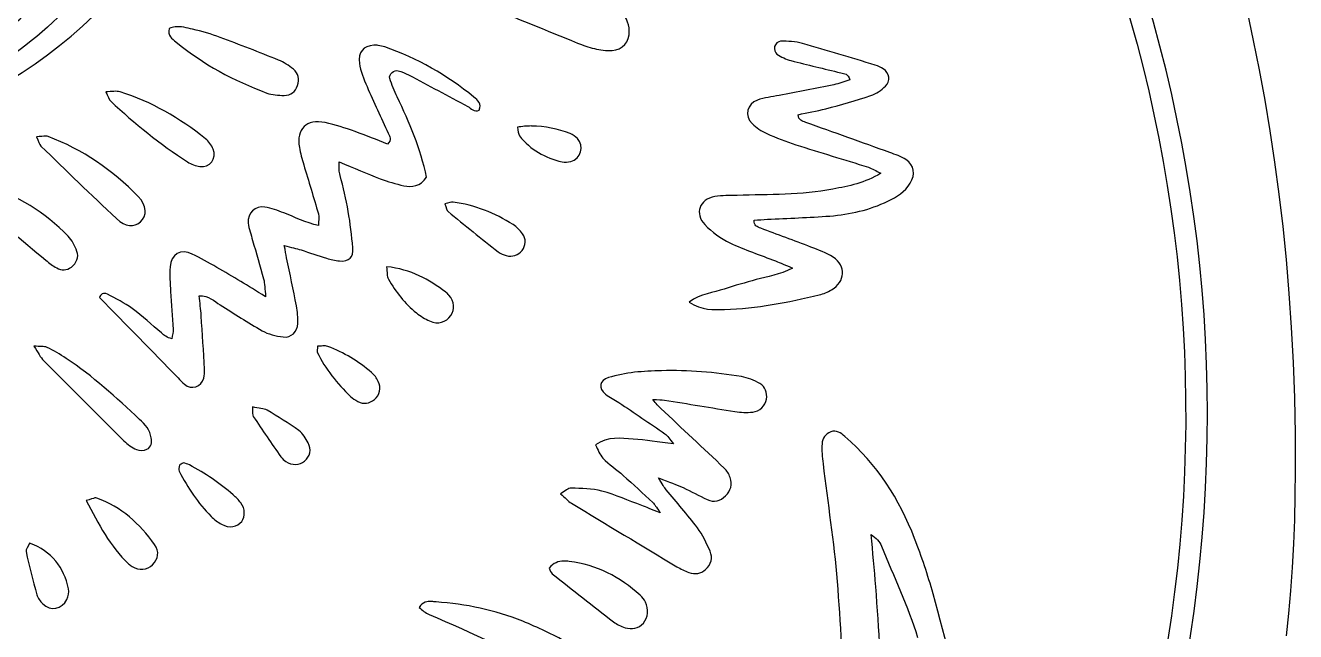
# Model space of a CAD drawing. Extents: x 405 to 699, y 164 to 435.
# Drawn here: x 616.4 to 699, y 296.7 to 336.1 of the extents above; entities that cross this region are included whole.
import ezdxf

# ---------------------------------------------------------------- set-up
doc = ezdxf.new("R2010")
doc.units = 0
doc.layers.add('Edge.Cuts', color=7, linetype='CONTINUOUS')
doc.layers.add('F.Silk', color=7, linetype='CONTINUOUS')

msp = doc.modelspace()

# ---------------------------------------------------------------- linework, layer by layer
at = {"layer": 'Edge.Cuts', "color": 7}
msp.add_lwpolyline([(698.42706, 296.440573), (698.573543, 297.899556), (698.69952, 299.383438), (698.804985, 300.892228), (698.889953, 302.425926), (698.954378, 303.985978), (698.995403, 305.570938), (699.014453, 307.182268), (699.006953, 309.562641), (698.960078, 311.904928), (698.87658, 314.210593), (698.75646, 316.476703), (698.60265, 318.704728), (698.41515, 320.894676), (698.196893, 323.045061), (697.94787, 325.157368), (697.668083, 327.231583), (697.361933, 329.267721), (697.029413, 331.264303), (696.670523, 333.221331), (696.288203, 335.140281), (695.8839, 337.019676)], dxfattribs=at)
at = {"layer": 'F.Silk', "color": 7}
for points in [[(626.169435, 336.023758)], [(639.080542, 334.829946)], [(665.528317, 335.093638)], [(622.186522, 331.831348)], [(649.331542, 329.581146)], [(617.77002, 328.923531)], [(644.252895, 324.631393)], [(639.91992, 320.434611)], [(616.98486, 315.276906)], [(635.772938, 315.290091)], [(657.78369, 313.678693)], [(631.19235, 311.323101)], [(626.718773, 307.688856)], [(620.963378, 305.406583)], [(616.71387, 302.469583)], [(651.445313, 301.307983)], [(642.848138, 298.675491)]]:
    msp.add_lwpolyline(points, close=True, dxfattribs=at)
for points in [[(681.721942, 265.496998), (698.80596, 296.982523), (696.84153, 334.914343), (676.592062, 364.491141)], [(675.43359, 363.698631), (695.07219, 335.014836), (697.242053, 298.358218), (681.249023, 267.626856)], [(610.590817, 330.150741), (621.507052, 334.615333), (627.576645, 342.866698), (629.441895, 354.364611)], [(611.689462, 333.235941), (615.8793, 335.902341), (619.369822, 339.286273), (621.921397, 343.568953)], [(640.094235, 339.963771), (644.172465, 338.301358), (648.248385, 336.634243), (652.327148, 334.974508)], [(620.19141, 338.309961), (616.804875, 334.578921), (612.747555, 331.859218), (607.927733, 330.330958)], [(655.699215, 335.749416), (655.690665, 336.316071), (655.407353, 336.752053), (655.075193, 337.183498)], [(625.795897, 335.910966), (625.647247, 335.434993), (625.982655, 335.252623), (626.229495, 335.048173)], [(626.169435, 336.023758), (626.043517, 336.007633), (625.919182, 335.972158), (625.795897, 335.910966)], [(627.30615, 335.868486), (626.93307, 335.951811), (626.547187, 336.072141), (626.169435, 336.023758)], [(629.107912, 335.330886), (628.520857, 335.547681), (627.916275, 335.732713), (627.30615, 335.868486)], [(632.884275, 333.866046), (631.63452, 334.375821), (630.37431, 334.863508), (629.107912, 335.330886)], [(654.574215, 334.483791), (655.26537, 334.519716), (655.709918, 335.059873), (655.699215, 335.749416)], [(626.229495, 335.048173), (627.994402, 333.584841), (629.992177, 332.525601), (632.128417, 331.724443)], [(639.080565, 334.829968), (638.425867, 334.804843), (638.034825, 334.362643), (638.148922, 333.652236)], [(639.37644, 334.815321), (639.272805, 334.829196), (639.174075, 334.833546), (639.080542, 334.829946)], [(639.801247, 334.723041), (639.66549, 334.769766), (639.519712, 334.796016), (639.37644, 334.815321)], [(645.59031, 331.465228), (643.8474, 332.879188), (641.930505, 333.992166), (639.801247, 334.723041)], [(652.327148, 334.974508), (652.68507, 334.828551), (653.051625, 334.691503), (653.427248, 334.608298)], [(653.427248, 334.608298), (653.801265, 334.525183), (654.194843, 334.463991), (654.574215, 334.483791)], [(665.14014, 334.747941), (665.10099, 334.598758), (665.17869, 334.326501), (665.298337, 334.245501)], [(665.528317, 335.093646), (665.3931, 335.094396), (665.179335, 334.893358), (665.14014, 334.747941)], [(666.959475, 334.942753), (666.502282, 335.070418), (666.006982, 335.087638), (665.528317, 335.093638)], [(671.687985, 333.539436), (670.11465, 334.016488), (668.543542, 334.501663), (666.959475, 334.942753)], [(633.85986, 333.266923), (633.567945, 333.508393), (633.23415, 333.723306), (632.884275, 333.866046)], [(638.148922, 333.652236), (638.231565, 333.137098), (638.438625, 332.631861), (638.648437, 332.147841)], [(665.298337, 334.245501), (665.569867, 334.060911), (665.8878, 333.917578), (666.206542, 333.833878)], [(666.206542, 333.833878), (667.281915, 333.550551), (668.36712, 333.301701), (669.446775, 333.035541)], [(634.129395, 332.209303), (634.257105, 332.609616), (634.182345, 333.000231), (633.85986, 333.266923)], [(640.129372, 332.672256), (640.04727, 332.938956), (640.413165, 333.256431), (640.683082, 333.173233)], [(640.683082, 333.173233), (640.91328, 333.102433), (641.14095, 333.013461), (641.35398, 332.900773)], [(641.35398, 332.900773), (642.63594, 332.223568), (643.913385, 331.535203), (645.194805, 330.855853)], [(669.446775, 333.035541), (669.670537, 332.980266), (669.942247, 332.989266), (670.035645, 332.581438)], [(672.2124, 333.291876), (672.048195, 333.391686), (671.87151, 333.483636), (671.687985, 333.539436)], [(672.363285, 332.166876), (672.70296, 332.475958), (672.603052, 333.053631), (672.2124, 333.291876)], [(633.260745, 331.569171), (633.67929, 331.568421), (633.997927, 331.796113), (634.129395, 332.209303)], [(638.648437, 332.147841), (639.090607, 331.126671), (639.574447, 330.123943), (640.032712, 329.109756)], [(640.606912, 331.468153), (640.416952, 331.855056), (640.25709, 332.260678), (640.129372, 332.672256)], [(669.001462, 332.265028), (667.817175, 332.020341), (666.627412, 331.800651), (665.440432, 331.567761)], [(670.035645, 332.581438), (669.697582, 332.476258), (669.356167, 332.338033), (669.001462, 332.265028)], [(671.397952, 331.553106), (671.751037, 331.671171), (672.084255, 331.912528), (672.363285, 332.166876)], [(622.186522, 331.831288), (622.03446, 331.824538), (621.86307, 331.807888), (621.662107, 331.807888)], [(621.662107, 331.807888), (621.81612, 331.505248), (621.861352, 331.304166), (621.985837, 331.188261)], [(621.985837, 331.188261), (623.541472, 329.736201), (625.193902, 328.403691), (626.98242, 327.247828)], [(622.592287, 331.799098), (622.471012, 331.836673), (622.338585, 331.838173), (622.186522, 331.831348)], [(628.145505, 328.755148), (626.470215, 330.085941), (624.647497, 331.161606), (622.592287, 331.799098)], [(632.128417, 331.724443), (632.477745, 331.593561), (632.88189, 331.570168), (633.260745, 331.569171)], [(642.518535, 326.260633), (642.1209, 328.122666), (641.41719, 329.813796), (640.606912, 331.468153)], [(645.93894, 330.603898), (646.13856, 331.024603), (645.834997, 331.266673), (645.59031, 331.465228)], [(664.02246, 331.263073), (663.355462, 331.044673), (663.172057, 330.233211), (663.679687, 329.735248)], [(665.440432, 331.567761), (664.966072, 331.474933), (664.47912, 331.413328), (664.02246, 331.263073)], [(668.477047, 330.704961), (669.45744, 330.964686), (670.43742, 331.232218), (671.397952, 331.553106)], [(645.194805, 330.855853), (645.426082, 330.732973), (645.61107, 330.450966), (645.93894, 330.603898)], [(666.675292, 330.316783), (667.270395, 330.442888), (667.88034, 330.546666), (668.477047, 330.704961)], [(667.166017, 329.817268), (666.944392, 329.897226), (666.68709, 329.944378), (666.675292, 330.316783)], [(635.922367, 329.802628), (634.710172, 330.056451), (634.035555, 329.390233), (634.248052, 328.189836)], [(637.86915, 329.221086), (637.230585, 329.443783), (636.582937, 329.664186), (635.922367, 329.802628)], [(649.331542, 329.581183), (649.03614, 329.578183), (648.733635, 329.553883), (648.423337, 329.500618)], [(648.423337, 329.500618), (648.475912, 329.276316), (648.467212, 329.065431), (648.565432, 328.936648)], [(651.856935, 329.084563), (651.044377, 329.387638), (650.21775, 329.589148), (649.331542, 329.581146)], [(663.679687, 329.735248), (663.949605, 329.470153), (664.289197, 329.252721), (664.634767, 329.096571)], [(672.628417, 327.855846), (670.809307, 328.514263), (668.986725, 329.163681), (667.166017, 329.817268)], [(617.77002, 328.923501), (617.607675, 328.931001), (617.408565, 328.885176), (617.160645, 328.875201)], [(617.160645, 328.875201), (617.292653, 328.590801), (617.33034, 328.385353), (617.452148, 328.267288)], [(617.920898, 328.895706), (617.874173, 328.913256), (617.824133, 328.921131), (617.77002, 328.923531)], [(623.77002, 325.000693), (622.10277, 326.716221), (620.169818, 328.051078), (617.920898, 328.895706)], [(628.65234, 328.071066), (628.539112, 328.325961), (628.36176, 328.583428), (628.145505, 328.755148)], [(639.979987, 328.408093), (639.296887, 328.673173), (638.59143, 328.968883), (637.86915, 329.221086)], [(640.032712, 329.109756), (640.126605, 328.902088), (640.277797, 328.679083), (639.979987, 328.408093)], [(648.565432, 328.936648), (649.26624, 328.022803), (650.232375, 327.519058), (651.328125, 327.249148)], [(652.325685, 328.763758), (652.194742, 328.897371), (652.02972, 329.019658), (651.856935, 329.084563)], [(651.89502, 327.272548), (652.545922, 327.428173), (652.794142, 328.286713), (652.325685, 328.763758)], [(664.634767, 329.096571), (665.250795, 328.817533), (665.886345, 328.570738), (666.530272, 328.364151)], [(617.452148, 328.267288), (619.079138, 326.689663), (620.704478, 325.111798), (622.359375, 323.563678)], [(627.782227, 326.943141), (628.4106, 326.842791), (628.910985, 327.491001), (628.65234, 328.071066)], [(634.248052, 328.189836), (634.315627, 327.809923), (634.424227, 327.436161), (634.533697, 327.064836)], [(666.530272, 328.364151), (668.0961, 327.861883), (669.671775, 327.396058), (671.239747, 326.900773)], [(673.684567, 327.394416), (673.367437, 327.602623), (672.98955, 327.724371), (672.628417, 327.855846)], [(626.98242, 327.247828), (627.217995, 327.095436), (627.505867, 326.987143), (627.782227, 326.943141)], [(634.533697, 327.064836), (634.84815, 325.997511), (635.183197, 324.935218), (635.485845, 323.864151)], [(636.892042, 326.370501), (636.821842, 326.610366), (636.853042, 326.879143), (636.830542, 327.249403)], [(636.830542, 327.249403), (637.812532, 326.846946), (638.65293, 326.482746), (639.508275, 326.158093)], [(651.328125, 327.249148), (651.505207, 327.205648), (651.713107, 327.229123), (651.89502, 327.272548)], [(673.964355, 325.863658), (674.312617, 326.422806), (674.226547, 327.039186), (673.684567, 327.394416)], [(637.728472, 321.659563), (637.587352, 323.253283), (637.339575, 324.829356), (636.892042, 326.370501)], [(641.034645, 325.702528), (641.571255, 325.595743), (642.10266, 325.639753), (642.518535, 326.260633)], [(672.052732, 326.505261), (671.018685, 325.879573), (669.975787, 325.675206), (668.93262, 325.479876)], [(671.239747, 326.900773), (671.492482, 326.821363), (671.723257, 326.667853), (672.052732, 326.505261)], [(619.220213, 322.425291), (617.696782, 323.948721), (615.939697, 325.114311), (613.844235, 325.699221)], [(639.508275, 326.158093), (640.003567, 325.970286), (640.516282, 325.806103), (641.034645, 325.702528)], [(668.93262, 325.479876), (666.874185, 325.094623), (664.78746, 325.133248), (662.707035, 325.072648)], [(672.51123, 324.696171), (673.080037, 324.969846), (673.615567, 325.305043), (673.964355, 325.863658)], [(613.113285, 324.757348), (614.66301, 323.453383), (616.216778, 322.154383), (617.772953, 320.857933)], [(623.913578, 323.343951), (624.369158, 323.741053), (624.351158, 324.402373), (623.77002, 325.000693)], [(644.252933, 324.631393), (644.120393, 324.649093), (643.97592, 324.578443), (643.706543, 324.521526)], [(643.706543, 324.521526), (643.808505, 324.265041), (643.822253, 324.095653), (643.914548, 324.020548)], [(648.14205, 323.176798), (646.948635, 323.930188), (645.658275, 324.441958), (644.252895, 324.631393)], [(661.259767, 324.993546), (660.265965, 324.822906), (659.9154, 323.893168), (660.610837, 323.169816)], [(662.707035, 325.072648), (662.22408, 325.059223), (661.732515, 325.074898), (661.259767, 324.993546)], [(668.73486, 323.732308), (670.04526, 323.831578), (671.31996, 324.123073), (672.51123, 324.696171)], [(632.00829, 324.316791), (631.369732, 324.417141), (630.865267, 323.921653), (630.930165, 323.272356)], [(633.247552, 323.930068), (632.843482, 324.085678), (632.43168, 324.250288), (632.00829, 324.316791)], [(635.49462, 323.109756), (634.64946, 323.299716), (633.96231, 323.654788), (633.247552, 323.930068)], [(635.485845, 323.864151), (635.545245, 323.655411), (635.49462, 323.415628), (635.49462, 323.109756)], [(643.914548, 324.020548), (644.994203, 323.137828), (646.081538, 322.265203), (647.176755, 321.402876)], [(664.672852, 323.518438), (666.026722, 323.587663), (667.383682, 323.629821), (668.73486, 323.732308)], [(622.359375, 323.563678), (622.937303, 323.022778), (623.505218, 322.987648), (623.913578, 323.343951)], [(630.930165, 323.272356), (630.968265, 322.892436), (631.10478, 322.521621), (631.209952, 322.150281)], [(648.754358, 322.576213), (648.583718, 322.802668), (648.37869, 323.027083), (648.14205, 323.176798)], [(660.610837, 323.169816), (661.070182, 322.691698), (661.64157, 322.275306), (662.238285, 321.987688)], [(664.239255, 322.942761), (664.03857, 323.020033), (663.766612, 323.090091), (663.820312, 323.465713)], [(663.820312, 323.465713), (664.099882, 323.483413), (664.3863, 323.503438), (664.672852, 323.518438)], [(667.498537, 321.715228), (666.416197, 322.134853), (665.321595, 322.523676), (664.239255, 322.942761)], [(619.788577, 321.435058), (619.647983, 321.787078), (619.481542, 322.163961), (619.220213, 322.425291)], [(631.209952, 322.150281), (631.4466, 321.312643), (631.705327, 320.481478), (631.9248, 319.639543)], [(648.730958, 321.501021), (648.970275, 321.810111), (649.001235, 322.249423), (648.754358, 322.576213)], [(619.43262, 320.412598), (619.748685, 320.646553), (619.933455, 321.072846), (619.788577, 321.435058)], [(627.284175, 321.262588), (626.539365, 321.634461), (625.90053, 321.231088), (625.844227, 320.420301)], [(630.442372, 319.476943), (629.396527, 320.084383), (628.36437, 320.722761), (627.284175, 321.262588)], [(633.42183, 321.020886), (633.376755, 321.238761), (633.338182, 321.456913), (633.26949, 321.814836)], [(633.26949, 321.814836), (633.732577, 321.691956), (634.049317, 321.621396), (634.357867, 321.524796)], [(634.357867, 321.524796), (634.911645, 321.351478), (635.45775, 321.152226), (636.01314, 320.984271)], [(636.862747, 320.809948), (637.477695, 320.757898), (637.782667, 321.050511), (637.728472, 321.659563)], [(647.176755, 321.402876), (647.323245, 321.286978), (647.517795, 321.218938), (647.699708, 321.162643)], [(647.699708, 321.162643), (648.082838, 321.044053), (648.486795, 321.186043), (648.730958, 321.501021)], [(662.238285, 321.987688), (663.19344, 321.527278), (664.21215, 321.198988), (665.201662, 320.809948)], [(668.942872, 321.054583), (668.505, 321.342201), (667.992217, 321.523656), (667.498537, 321.715228)], [(617.772953, 320.857933), (617.99403, 320.673343), (618.220793, 320.483886), (618.474608, 320.354023)], [(618.474608, 320.354023), (618.787987, 320.195226), (619.126207, 320.185641), (619.43262, 320.412598)], [(625.844227, 320.420301), (625.807702, 319.892826), (625.850227, 319.357251), (625.880827, 318.826551)], [(634.06197, 317.891983), (633.865567, 318.938376), (633.636472, 319.978258), (633.42183, 321.020886)], [(636.01314, 320.984271), (636.28896, 320.901141), (636.576727, 320.834053), (636.862747, 320.809948)], [(639.91992, 320.434611), (639.968745, 320.061133), (639.936345, 319.810821), (640.035645, 319.634811)], [(643.762208, 318.788128), (642.675578, 319.588753), (641.53833, 320.273091), (639.91992, 320.434611)], [(665.201662, 320.809948), (665.529517, 320.681158), (665.85126, 320.539948), (666.304687, 320.349988)], [(668.849122, 318.937881), (669.748972, 319.465371), (669.808417, 320.485768), (668.942872, 321.054583)], [(631.9248, 319.639543), (632.0058, 319.329388), (632.000467, 318.995991), (632.055165, 318.480853)], [(640.035645, 319.634811), (640.510005, 318.795021), (641.110268, 318.046356), (641.859375, 317.434611)], [(663.95508, 319.599988), (663.259635, 319.392861), (662.552385, 319.223938), (661.867672, 318.986218)], [(666.304687, 320.349988), (665.468647, 319.882611), (664.68648, 319.817323), (663.95508, 319.599988)], [(621.76755, 318.655168), (621.518557, 318.780733), (621.307642, 318.644293), (621.26364, 318.433978)], [(625.880827, 318.826551), (625.927477, 318.005001), (626.000257, 317.184763), (626.04636, 316.362688)], [(632.055165, 318.480853), (631.41714, 318.875788), (630.937665, 319.189311), (630.442372, 319.476943)], [(643.967288, 318.587443), (643.904513, 318.659368), (643.837905, 318.731833), (643.762208, 318.788128)], [(661.867672, 318.986218), (661.163407, 318.742176), (660.36867, 318.713886), (659.58984, 318.124896)], [(668.04492, 318.611218), (668.323425, 318.678868), (668.601742, 318.793003), (668.849122, 318.937881)], [(621.26364, 318.433978), (622.98615, 316.667458), (624.674055, 314.936511), (626.362762, 313.205946)], [(623.3862, 317.714736), (622.886077, 318.082303), (622.324005, 318.373986), (621.76755, 318.655168)], [(627.742627, 318.539443), (628.358122, 318.582943), (628.702485, 318.193123), (629.104935, 317.950573)], [(627.868605, 317.248918), (627.839055, 317.676058), (627.785527, 318.102643), (627.742627, 318.539443)], [(629.104935, 317.950573), (630.016102, 317.400553), (630.89574, 316.794883), (631.825147, 316.279191)], [(644.103518, 317.270548), (644.379878, 317.669248), (644.327888, 318.173713), (643.967288, 318.587443)], [(659.58984, 318.124896), (660.430162, 317.586163), (661.16928, 317.649193), (661.886715, 317.666398)], [(661.886715, 317.666398), (663.97842, 317.716273), (666.019222, 318.120763), (668.04492, 318.611218)], [(625.281705, 316.132708), (624.65388, 316.664488), (624.047842, 317.228023), (623.3862, 317.714736)], [(628.083937, 313.772841), (628.019587, 314.932453), (627.94701, 316.090378), (627.868605, 317.248918)], [(634.149855, 316.737688), (634.163805, 317.121906), (634.133355, 317.514216), (634.06197, 317.891983)], [(641.859375, 317.434611), (642.116408, 317.225346), (642.40941, 317.048113), (642.710453, 316.910203)], [(642.710453, 316.910203), (643.262078, 316.656921), (643.784775, 316.809613), (644.103518, 317.270548)], [(626.04636, 316.362688), (626.05596, 316.189896), (625.998135, 316.013031), (625.958467, 315.753313)], [(631.825147, 316.279191), (632.233507, 316.052211), (632.724457, 315.923233), (633.19185, 315.869031)], [(633.19185, 315.869031), (633.720937, 315.807831), (634.13106, 316.211818), (634.149855, 316.737688)], [(625.958467, 315.753313), (625.641337, 315.832191), (625.462005, 315.979776), (625.281705, 316.132708)], [(617.844728, 315.194878), (617.65638, 315.282478), (617.40717, 315.242578), (616.98486, 315.276906)], [(616.98486, 315.276868), (617.273565, 314.845971), (617.412855, 314.545798), (617.632328, 314.324721)], [(619.094235, 314.480031), (618.694455, 314.745118), (618.27777, 314.990968), (617.844728, 315.194878)], [(635.430173, 315.266668), (635.418548, 315.072958), (635.379773, 314.963338), (635.414048, 314.888736)], [(635.414048, 314.888736), (635.930798, 313.776891), (636.71265, 312.859423), (637.57176, 312.002998)], [(635.772953, 315.290068), (635.658248, 315.283318), (635.540453, 315.266668), (635.430173, 315.266668)], [(636.09813, 315.256416), (635.999663, 315.294216), (635.887635, 315.296841), (635.772938, 315.290091)], [(638.945783, 313.555731), (638.100083, 314.292501), (637.143443, 314.855031), (636.09813, 315.256416)], [(617.632328, 314.324721), (619.360208, 312.580738), (621.099968, 310.848118), (622.847168, 309.124528)], [(623.865233, 310.517631), (622.341263, 311.918181), (620.827478, 313.332763), (619.094235, 314.480031)], [(626.362762, 313.205946), (626.49798, 313.066971), (626.626822, 312.919753), (626.774385, 312.795793)], [(626.774385, 312.795793), (627.227287, 312.415341), (627.88287, 312.623916), (628.028287, 313.198626)], [(628.028287, 313.198626), (628.075087, 313.383216), (628.094662, 313.582881), (628.083937, 313.772841)], [(639.37938, 312.985903), (639.272063, 313.195176), (639.122325, 313.401733), (638.945783, 313.555731)], [(639.130358, 311.805238), (639.471638, 312.079438), (639.587048, 312.578616), (639.37938, 312.985903)], [(654.338377, 313.231941), (653.75133, 313.067203), (653.666805, 312.534703), (654.156735, 312.149421)], [(656.040525, 313.574713), (655.466895, 313.520488), (654.894848, 313.388091), (654.338377, 313.231941)], [(657.78369, 313.678716), (657.203048, 313.664391), (656.62221, 313.630116), (656.040525, 313.574713)], [(662.989748, 313.291978), (661.26321, 313.583758), (659.525625, 313.721653), (657.78369, 313.678693)], [(664.189455, 312.837876), (663.82509, 313.053051), (663.405615, 313.221673), (662.989748, 313.291978)], [(654.156735, 312.149421), (654.42075, 311.942293), (654.73596, 311.801631), (655.016602, 311.613291)], [(664.612792, 311.828601), (664.688992, 312.255193), (664.53663, 312.632353), (664.189455, 312.837876)], [(631.19238, 311.323138), (631.22358, 310.973803), (631.18788, 310.801603), (631.256805, 310.699116)], [(632.15622, 311.107768), (631.929773, 311.239213), (631.623255, 311.232396), (631.19235, 311.323101)], [(637.57176, 312.002998), (637.70538, 311.869918), (637.881728, 311.774863), (638.05077, 311.683663)], [(638.05077, 311.683663), (638.434433, 311.476528), (638.800875, 311.539626), (639.130358, 311.805238)], [(655.016602, 311.613291), (656.020605, 310.939296), (657.024953, 310.264993), (658.016602, 309.572758)], [(657.747067, 311.226568), (657.59682, 311.367696), (657.468322, 311.531218), (657.218265, 311.808111)], [(657.218265, 311.808111), (657.602482, 311.790411), (657.79671, 311.799486), (657.982912, 311.770011)], [(657.982912, 311.770011), (659.512237, 311.524783), (661.038397, 311.263303), (662.569335, 311.028801)], [(663.72363, 310.987776), (664.17492, 311.032326), (664.539292, 311.416476), (664.612792, 311.828601)], [(624.624023, 309.317923), (624.53547, 309.819111), (624.221003, 310.190826), (623.865233, 310.517631)], [(631.256805, 310.699116), (631.844385, 309.815323), (632.446733, 308.941033), (633.054173, 308.071183)], [(634.220183, 309.782083), (633.560153, 310.262886), (632.86347, 310.698868), (632.15622, 311.107768)], [(661.872067, 307.349128), (660.504247, 308.648796), (659.12187, 309.933876), (657.747067, 311.226568)], [(662.569335, 311.028801), (662.948182, 310.970901), (663.34317, 310.950786), (663.72363, 310.987776)], [(634.826633, 308.985208), (634.666718, 309.277131), (634.479893, 309.593203), (634.220183, 309.782083)], [(668.79639, 309.703026), (668.44599, 309.580146), (668.244262, 309.272871), (668.226562, 308.931051)], [(669.708982, 309.405666), (669.436927, 309.633186), (669.173625, 309.843628), (668.79639, 309.703026)], [(622.847168, 309.124528), (623.082735, 308.891646), (623.364578, 308.679373), (623.664548, 308.547381)], [(624.335453, 308.573781), (624.628223, 308.705788), (624.678225, 309.014736), (624.624023, 309.317923)], [(634.590788, 307.806006), (634.93368, 308.088801), (635.05416, 308.570406), (634.826633, 308.985208)], [(655.957035, 309.231448), (655.159095, 309.270073), (654.319635, 309.445108), (653.49756, 308.856448)], [(653.49756, 308.856448), (653.666047, 308.546833), (653.764852, 308.215371), (653.979495, 307.998051)], [(658.57764, 308.925298), (657.567195, 309.048718), (656.764087, 309.192253), (655.957035, 309.231448)], [(658.016602, 309.572758), (658.193152, 309.449338), (658.309867, 309.240276), (658.57764, 308.925298)], [(668.226562, 308.931051), (668.200237, 308.501766), (668.244262, 308.064493), (668.296838, 307.634668)], [(674.25, 302.768458), (673.258883, 305.328613), (671.813025, 307.590853), (669.708982, 309.405666)], [(623.664548, 308.547381), (623.851823, 308.465278), (624.141728, 308.486856), (624.335453, 308.573781)], [(633.054173, 308.071183), (633.134663, 307.955811), (633.258915, 307.864708), (633.376433, 307.782606)], [(626.465333, 307.535053), (626.423558, 307.413771), (626.390258, 307.244961), (626.443358, 307.142473)], [(626.71875, 307.688856), (626.615723, 307.630356), (626.488433, 307.600551), (626.465333, 307.535053)], [(627.098168, 307.552626), (626.974748, 307.616451), (626.835225, 307.647561), (626.718773, 307.688856)], [(629.94729, 305.611708), (629.076908, 306.373693), (628.127925, 307.024071), (627.098168, 307.552626)], [(633.376433, 307.782606), (633.757965, 307.517008), (634.258627, 307.531836), (634.590788, 307.806006)], [(653.979495, 307.998051), (654.386782, 307.587546), (654.869062, 307.251943), (655.30371, 306.867193)], [(662.252932, 306.741216), (662.1762, 306.962841), (662.040562, 307.188681), (661.872067, 307.349128)], [(668.296838, 307.634668), (668.595195, 305.092213), (668.997623, 302.549811), (669.207967, 299.989648)], [(626.443358, 307.142473), (626.998223, 306.072471), (627.658508, 305.072818), (628.511715, 304.214248)], [(655.30371, 306.867193), (655.955152, 306.289806), (656.596492, 305.701948), (657.232912, 305.107918)], [(658.094235, 305.939946), (657.96546, 306.096636), (657.87108, 306.281563), (657.594727, 306.711921)], [(657.594727, 306.711921), (658.32237, 306.427521), (658.770915, 306.274438), (659.200192, 306.079108)], [(661.955565, 305.542978), (662.298967, 305.872453), (662.407477, 306.293691), (662.252932, 306.741216)], [(630.44094, 305.091688), (630.2982, 305.281648), (630.12705, 305.454478), (629.94729, 305.611708)], [(651.916995, 306.043948), (651.725422, 306.049198), (651.52749, 305.850636), (651.216795, 305.682133)], [(651.216795, 305.682133), (651.524805, 305.419198), (651.71448, 305.207488), (651.94629, 305.066901)], [(653.920898, 305.849128), (653.279115, 306.019821), (652.58829, 306.024051), (651.916995, 306.043948)], [(656.512207, 304.916023), (655.651485, 305.236378), (654.804697, 305.614641), (653.920898, 305.849128)], [(660.124515, 303.473151), (659.48595, 304.323681), (658.770368, 305.116791), (658.094235, 305.939946)], [(659.200192, 306.079108), (659.728222, 305.839251), (660.237593, 305.556808), (660.760252, 305.305671)], [(660.760252, 305.305671), (661.212615, 305.087811), (661.615357, 305.217253), (661.955565, 305.542978)], [(620.963378, 305.406598), (620.831873, 305.390623), (620.654715, 305.309856), (620.397953, 305.249856)], [(620.397953, 305.249856), (621.180863, 303.693696), (621.953115, 302.278813), (623.145998, 301.127788)], [(621.080565, 305.397808), (621.04569, 305.410408), (621.007215, 305.411908), (620.963378, 305.406583)], [(624.842288, 302.380228), (623.877465, 303.736768), (622.673228, 304.820953), (621.080565, 305.397808)], [(630.499515, 303.886123), (630.744705, 304.210236), (630.7323, 304.703721), (630.44094, 305.091688)], [(651.94629, 305.066901), (654.22152, 303.684591), (656.503298, 302.311723), (658.787108, 300.943363)], [(657.704588, 304.448736), (657.11379, 304.680553), (656.815395, 304.803328), (656.512207, 304.916023)], [(657.232912, 305.107918), (657.350962, 304.997916), (657.42609, 304.841533), (657.704588, 304.448736)], [(628.511715, 304.214248), (628.711335, 304.013016), (628.946423, 303.832536), (629.194335, 303.695691)], [(629.194335, 303.695691), (629.677283, 303.427926), (630.22584, 303.524443), (630.499515, 303.886123)], [(660.949215, 301.949713), (660.713107, 302.476123), (660.46794, 303.015958), (660.124515, 303.473151)], [(616.71387, 302.469583), (616.61352, 302.245273), (616.450358, 302.062318), (616.480958, 301.921731)], [(619.246583, 299.510601), (618.933743, 300.906321), (618.166995, 301.928143), (616.71387, 302.469583)], [(624.703125, 301.064796), (625.071248, 301.430226), (625.169085, 301.920351), (624.842288, 302.380228)], [(671.724592, 299.629296), (671.645692, 300.769056), (671.523082, 301.900956), (671.418443, 303.032128)], [(671.418443, 303.032128), (671.751143, 302.821236), (671.978513, 302.566971), (672.092273, 302.277733)], [(672.092273, 302.277733), (672.899333, 300.304626), (673.81083, 298.366813), (674.44188, 296.342188)], [(675.44238, 299.182521), (675.109155, 300.392578), (674.70558, 301.593823), (674.25, 302.768458)], [(616.480958, 301.921731), (616.688085, 300.982123), (616.923968, 300.047683), (617.18262, 299.120953)], [(660.65625, 300.766123), (661.014158, 301.087551), (661.14669, 301.509156), (660.949215, 301.949713)], [(623.145998, 301.127788), (623.214173, 301.061263), (623.29827, 301.008261), (623.380373, 300.957861)], [(623.380373, 300.957861), (623.844, 300.670776), (624.348968, 300.712791), (624.703125, 301.064796)], [(651.445313, 301.307976), (651.09525, 301.297701), (650.761455, 301.186851), (650.494628, 300.852411)], [(650.494628, 300.852411), (650.564378, 300.712888), (650.595285, 300.551781), (650.69238, 300.474478)], [(651.798338, 301.288933), (651.679748, 301.303258), (651.561998, 301.311358), (651.445313, 301.307983)], [(656.405273, 299.090203), (655.083075, 300.266451), (653.577203, 301.074823), (651.798338, 301.288933)], [(658.787108, 300.943363), (659.03502, 300.794728), (659.301818, 300.672321), (659.572268, 300.569833)], [(659.572268, 300.569833), (659.964525, 300.421191), (660.34287, 300.484401), (660.65625, 300.766123)], [(650.69238, 300.474478), (652.009223, 299.429173), (653.330648, 298.389546), (654.663578, 297.364618)], [(669.207967, 299.989648), (669.64638, 294.580626), (669.761092, 289.152208), (669.550747, 283.725486)], [(617.18262, 299.120953), (617.244345, 298.901481), (617.402205, 298.687641), (617.56641, 298.521831)], [(619.13379, 298.813333), (619.227112, 299.023686), (619.294883, 299.295418), (619.246583, 299.510601)], [(656.748045, 298.631706), (656.659508, 298.799136), (656.54532, 298.965711), (656.405273, 299.090203)], [(671.856427, 283.085353), (672.382838, 288.600081), (672.136702, 294.115108), (671.724592, 299.629296)], [(677.853517, 290.063863), (677.090452, 293.115028), (676.275202, 296.149078), (675.44238, 299.182521)], [(617.56641, 298.521831), (618.045608, 298.036731), (618.854753, 298.185501), (619.13379, 298.813333)], [(642.848145, 298.675528), (642.56034, 298.695028), (642.267233, 298.666153), (642.036623, 298.285873)], [(642.036623, 298.285873), (642.246967, 298.135086), (642.44343, 297.930943), (642.68115, 297.833241)], [(643.13232, 298.652091), (643.03989, 298.658091), (642.94407, 298.669041), (642.848138, 298.675491)], [(648.769035, 297.392323), (646.964955, 298.125328), (645.07431, 298.519551), (643.13232, 298.652091)], [(656.613285, 297.279658), (656.91861, 297.624156), (656.980935, 298.192768), (656.748045, 298.631706)], [(642.68115, 297.833241), (645.50478, 296.678991), (648.223268, 295.315993), (650.862308, 293.788806)], [(651.650385, 296.035873), (650.713995, 296.533843), (649.752105, 296.993623), (648.769035, 297.392323)], [(654.663578, 297.364618), (654.886275, 297.193446), (655.155383, 297.054096), (655.425293, 296.977896)], [(655.425293, 296.977896), (655.86102, 296.854476), (656.28756, 296.912046), (656.613285, 297.279658)]]:
    msp.add_open_spline(points, degree=3, dxfattribs=at)

doc.saveas('drawing.dxf')
